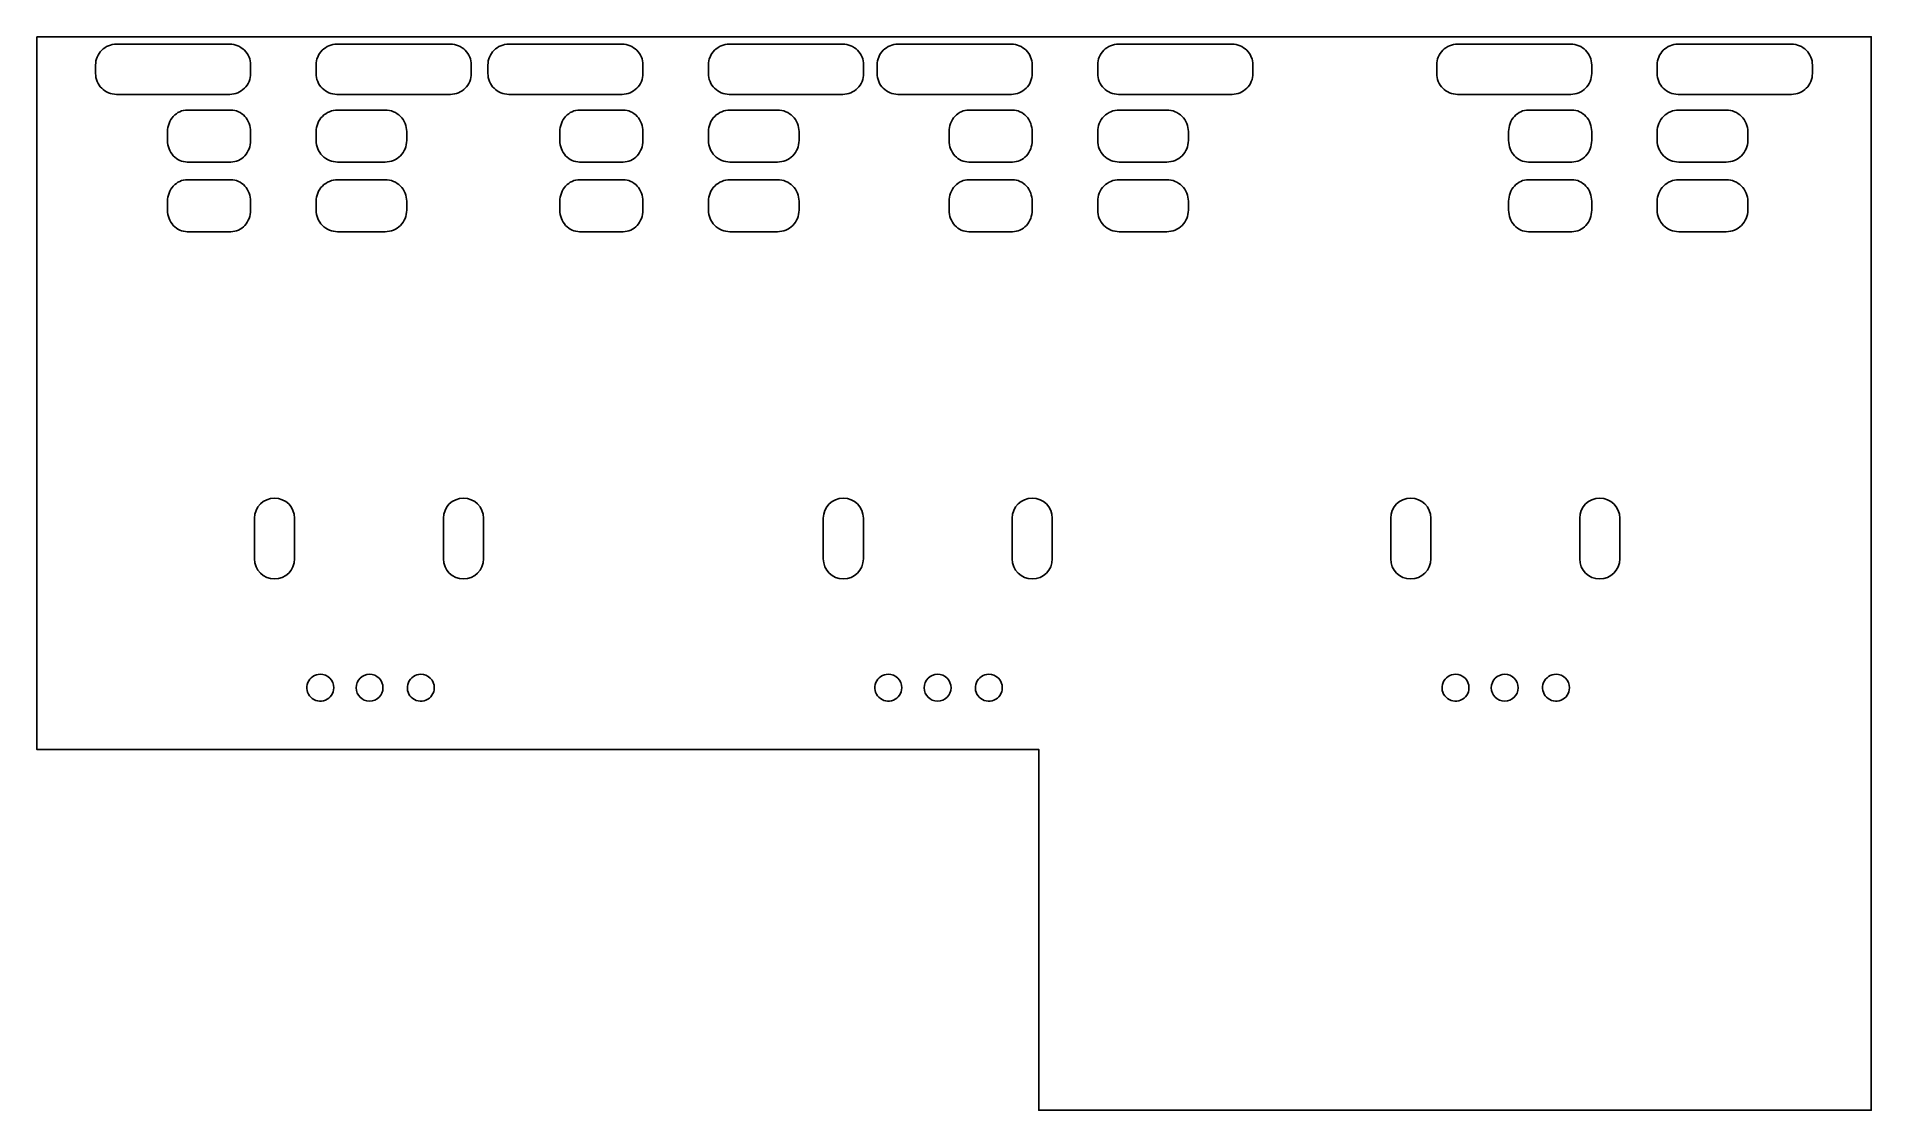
# Model space of a CAD drawing. Extents: x 31.3 to 122.8, y 126.9 to 180.5.
import ezdxf

# ---------------------------------------------------------------- set-up
doc = ezdxf.new("R2010")
doc.units = 0
doc.layers.add('visible', color=7, linetype='CONTINUOUS')

msp = doc.modelspace()

# ---------------------------------------------------------------- linework, layer by layer
at = {"layer": 'visible', "color": 7}
for points in [[(31.287495, 180.462928), (31.287495, 144.915229), (81.287545, 144.915229), (81.287545, 126.915294), (122.835396, 126.915294), (122.835396, 180.462928), (31.287495, 180.462928)], [(43.15439, 157.44988)], [(52.583825, 157.44988)], [(71.53739, 157.44988)], [(80.966825, 157.44988)], [(99.85319, 157.44988)], [(109.282625, 157.44988)], [(45.43969, 148.661288)], [(47.896461, 148.661288)], [(50.455044, 148.661288)], [(73.78419, 148.661288)], [(76.240961, 148.661288)], [(78.799544, 148.661288)], [(102.08739, 148.661288)], [(104.544161, 148.661288)], [(107.102744, 148.661288)]]:
    msp.add_lwpolyline(points, close=True, dxfattribs=at)
at = {"layer": 'visible', "color": 1}
for points in [[(35.264671, 180.09003), (40.922479, 180.09003)], [(46.26857, 180.09003), (51.936483, 180.09003)], [(54.842171, 180.09003), (60.499979, 180.09003)], [(65.84607, 180.09003), (71.513983, 180.09003)], [(74.266171, 180.09003), (79.923979, 180.09003)], [(85.27007, 180.09003), (90.937983, 180.09003)], [(102.186171, 180.09003), (107.843979, 180.09003)], [(113.19007, 180.09003), (118.857983, 180.09003)], [(34.225779, 178.626137), (34.225779, 179.051138)], [(41.961371, 179.051138), (41.961371, 178.626137)], [(45.229678, 178.626137), (45.229678, 179.051138)], [(52.975375, 179.051138), (52.975375, 178.626137)], [(53.803279, 178.626137), (53.803279, 179.051138)], [(61.538871, 179.051138), (61.538871, 178.626137)], [(64.807178, 178.626137), (64.807178, 179.051138)], [(72.552875, 179.051138), (72.552875, 178.626137)], [(73.227279, 178.626137), (73.227279, 179.051138)], [(80.962871, 179.051138), (80.962871, 178.626137)], [(84.231178, 178.626137), (84.231178, 179.051138)], [(91.976875, 179.051138), (91.976875, 178.626137)], [(101.147279, 178.626137), (101.147279, 179.051138)], [(108.882871, 179.051138), (108.882871, 178.626137)], [(112.151178, 178.626137), (112.151178, 179.051138)], [(119.896875, 179.051138), (119.896875, 178.626137)], [(40.922479, 177.587245), (35.264671, 177.587245)], [(38.802946, 176.80474), (40.975285, 176.80474)], [(51.936483, 177.587245), (46.26857, 177.587245)], [(46.306018, 176.80474), (48.677075, 176.80474)], [(60.499979, 177.587245), (54.842171, 177.587245)], [(58.380446, 176.80474), (60.552785, 176.80474)], [(71.513983, 177.587245), (65.84607, 177.587245)], [(65.883518, 176.80474), (68.254575, 176.80474)], [(79.923979, 177.587245), (74.266171, 177.587245)], [(77.804446, 176.80474), (79.976785, 176.80474)], [(90.937983, 177.587245), (85.27007, 177.587245)], [(85.307518, 176.80474), (87.678575, 176.80474)], [(107.843979, 177.587245), (102.186171, 177.587245)], [(105.724446, 176.80474), (107.896785, 176.80474)], [(118.857983, 177.587245), (113.19007, 177.587245)], [(113.227518, 176.80474), (115.598575, 176.80474)], [(37.816814, 175.288079), (37.816814, 175.7284)], [(41.961416, 175.7284), (41.961416, 175.288079)], [(45.229678, 175.288079), (45.229678, 175.7284)], [(49.753414, 175.7284), (49.753414, 175.288079)], [(57.394314, 175.288079), (57.394314, 175.7284)], [(61.538916, 175.7284), (61.538916, 175.288079)], [(64.807178, 175.288079), (64.807178, 175.7284)], [(69.330915, 175.7284), (69.330915, 175.288079)], [(76.818314, 175.288079), (76.818314, 175.7284)], [(80.962916, 175.7284), (80.962916, 175.288079)], [(84.231178, 175.288079), (84.231178, 175.7284)], [(88.754915, 175.7284), (88.754915, 175.288079)], [(104.738314, 175.288079), (104.738314, 175.7284)], [(108.882916, 175.7284), (108.882916, 175.288079)], [(112.151178, 175.288079), (112.151178, 175.7284)], [(116.674914, 175.7284), (116.674914, 175.288079)], [(40.975285, 174.21174), (38.802946, 174.21174)], [(48.677075, 174.21174), (46.306018, 174.21174)], [(60.552785, 174.21174), (58.380446, 174.21174)], [(68.254575, 174.21174), (65.883518, 174.21174)], [(79.976785, 174.21174), (77.804446, 174.21174)], [(87.678575, 174.21174), (85.307518, 174.21174)], [(107.896785, 174.21174), (105.724446, 174.21174)], [(115.598575, 174.21174), (113.227518, 174.21174)], [(38.802946, 173.32987), (40.975285, 173.32987)], [(46.306018, 173.32987), (48.677075, 173.32987)], [(58.380446, 173.32987), (60.552785, 173.32987)], [(65.883518, 173.32987), (68.254575, 173.32987)], [(77.804446, 173.32987), (79.976785, 173.32987)], [(85.307518, 173.32987), (87.678575, 173.32987)], [(105.724446, 173.32987), (107.896785, 173.32987)], [(113.227518, 173.32987), (115.598575, 173.32987)], [(37.816814, 171.813209), (37.816814, 172.253531)], [(41.961416, 172.253531), (41.961416, 171.813209)], [(45.229678, 171.813209), (45.229678, 172.253531)], [(49.753414, 172.253531), (49.753414, 171.813209)], [(57.394314, 171.813209), (57.394314, 172.253531)], [(61.538916, 172.253531), (61.538916, 171.813209)], [(64.807178, 171.813209), (64.807178, 172.253531)], [(69.330915, 172.253531), (69.330915, 171.813209)], [(76.818314, 171.813209), (76.818314, 172.253531)], [(80.962916, 172.253531), (80.962916, 171.813209)], [(84.231178, 171.813209), (84.231178, 172.253531)], [(88.754915, 172.253531), (88.754915, 171.813209)], [(104.738314, 171.813209), (104.738314, 172.253531)], [(108.882916, 172.253531), (108.882916, 171.813209)], [(112.151178, 171.813209), (112.151178, 172.253531)], [(116.674914, 172.253531), (116.674914, 171.813209)], [(40.975285, 170.73687), (38.802946, 170.73687)], [(48.677075, 170.73687), (46.306018, 170.73687)], [(60.552785, 170.73687), (58.380446, 170.73687)], [(68.254575, 170.73687), (65.883518, 170.73687)], [(79.976785, 170.73687), (77.804446, 170.73687)], [(87.678575, 170.73687), (85.307518, 170.73687)], [(107.896785, 170.73687), (105.724446, 170.73687)], [(115.598575, 170.73687), (113.227518, 170.73687)]]:
    msp.add_lwpolyline(points, dxfattribs=at)
for points in [[(35.264671, 180.09003)], [(46.26857, 180.09003)], [(54.842171, 180.09003)], [(65.84607, 180.09003)], [(74.266171, 180.09003)], [(85.27007, 180.09003)], [(102.186171, 180.09003)], [(113.19007, 180.09003)], [(38.802946, 176.80474)], [(46.306018, 176.80474)], [(58.380446, 176.80474)], [(65.883518, 176.80474)], [(77.804446, 176.80474)], [(85.307518, 176.80474)], [(105.724446, 176.80474)], [(113.227518, 176.80474)], [(38.802946, 173.32987)], [(46.306018, 173.32987)], [(58.380446, 173.32987)], [(65.883518, 173.32987)], [(77.804446, 173.32987)], [(85.307518, 173.32987)], [(105.724446, 173.32987)], [(113.227518, 173.32987)]]:
    msp.add_lwpolyline(points, close=True, dxfattribs=at)
at = {"layer": 'visible', "color": 7}
for points in [[(42.154621, 156.45011), (42.154621, 154.41888)], [(44.154155, 154.41888), (44.154155, 156.45011)], [(51.584056, 156.45011), (51.584056, 154.41888)], [(53.58359, 154.41888), (53.58359, 156.45011)], [(70.537621, 156.45011), (70.537621, 154.41888)], [(72.537155, 154.41888), (72.537155, 156.45011)], [(79.967056, 156.45011), (79.967056, 154.41888)], [(81.96659, 154.41888), (81.96659, 156.45011)], [(98.853421, 156.45011), (98.853421, 154.41888)], [(100.852955, 154.41888), (100.852955, 156.45011)], [(108.282856, 156.45011), (108.282856, 154.41888)], [(110.28239, 154.41888), (110.28239, 156.45011)]]:
    msp.add_lwpolyline(points, dxfattribs=at)
at = {"layer": 'visible', "color": 1}
for points in [[(34.225779, 179.051138), (34.225779, 179.32667), (34.335233, 179.590916), (34.530063, 179.785746)], [(34.530063, 179.785746), (34.724893, 179.980576), (34.989139, 180.09003), (35.264671, 180.09003)], [(40.922479, 180.09003), (41.19801, 180.09003), (41.462257, 179.980576), (41.657087, 179.785746)], [(41.657087, 179.785746), (41.851917, 179.590916), (41.961371, 179.32667), (41.961371, 179.051138)], [(45.229678, 179.051138), (45.229678, 179.32667), (45.339132, 179.590916), (45.533962, 179.785746)], [(45.533962, 179.785746), (45.728792, 179.980576), (45.993038, 180.09003), (46.26857, 180.09003)], [(51.936483, 180.09003), (52.212015, 180.09003), (52.476261, 179.980576), (52.671091, 179.785746)], [(52.671091, 179.785746), (52.865921, 179.590916), (52.975375, 179.32667), (52.975375, 179.051138)], [(53.803279, 179.051138), (53.803279, 179.32667), (53.912733, 179.590916), (54.107563, 179.785746)], [(54.107563, 179.785746), (54.302393, 179.980576), (54.566639, 180.09003), (54.842171, 180.09003)], [(60.499979, 180.09003), (60.77551, 180.09003), (61.039757, 179.980576), (61.234587, 179.785746)], [(61.234587, 179.785746), (61.429417, 179.590916), (61.538871, 179.32667), (61.538871, 179.051138)], [(64.807178, 179.051138), (64.807178, 179.32667), (64.916632, 179.590916), (65.111462, 179.785746)], [(65.111462, 179.785746), (65.306292, 179.980576), (65.570538, 180.09003), (65.84607, 180.09003)], [(71.513983, 180.09003), (71.789515, 180.09003), (72.053761, 179.980576), (72.248591, 179.785746)], [(72.248591, 179.785746), (72.443421, 179.590916), (72.552875, 179.32667), (72.552875, 179.051138)], [(73.227279, 179.051138), (73.227279, 179.32667), (73.336733, 179.590916), (73.531563, 179.785746)], [(73.531563, 179.785746), (73.726393, 179.980576), (73.990639, 180.09003), (74.266171, 180.09003)], [(79.923979, 180.09003), (80.19951, 180.09003), (80.463757, 179.980576), (80.658587, 179.785746)], [(80.658587, 179.785746), (80.853417, 179.590916), (80.962871, 179.32667), (80.962871, 179.051138)], [(84.231178, 179.051138), (84.231178, 179.32667), (84.340632, 179.590916), (84.535462, 179.785746)], [(84.535462, 179.785746), (84.730292, 179.980576), (84.994538, 180.09003), (85.27007, 180.09003)], [(90.937983, 180.09003), (91.213515, 180.09003), (91.477761, 179.980576), (91.672591, 179.785746)], [(91.672591, 179.785746), (91.867421, 179.590916), (91.976875, 179.32667), (91.976875, 179.051138)], [(101.147279, 179.051138), (101.147279, 179.32667), (101.256733, 179.590916), (101.451563, 179.785746)], [(101.451563, 179.785746), (101.646393, 179.980576), (101.910639, 180.09003), (102.186171, 180.09003)], [(107.843979, 180.09003), (108.11951, 180.09003), (108.383757, 179.980576), (108.578587, 179.785746)], [(108.578587, 179.785746), (108.773417, 179.590916), (108.882871, 179.32667), (108.882871, 179.051138)], [(112.151178, 179.051138), (112.151178, 179.32667), (112.260632, 179.590916), (112.455462, 179.785746)], [(112.455462, 179.785746), (112.650292, 179.980576), (112.914538, 180.09003), (113.19007, 180.09003)], [(118.857983, 180.09003), (119.133515, 180.09003), (119.397761, 179.980576), (119.592591, 179.785746)], [(119.592591, 179.785746), (119.787421, 179.590916), (119.896875, 179.32667), (119.896875, 179.051138)], [(34.530063, 177.89153), (34.335233, 178.08636), (34.225779, 178.350606), (34.225779, 178.626137)], [(41.961371, 178.626137), (41.961371, 178.350606), (41.851917, 178.08636), (41.657087, 177.89153)], [(45.533962, 177.89153), (45.339132, 178.08636), (45.229678, 178.350606), (45.229678, 178.626137)], [(52.975375, 178.626137), (52.975375, 178.350606), (52.865921, 178.08636), (52.671091, 177.89153)], [(54.107563, 177.89153), (53.912733, 178.08636), (53.803279, 178.350606), (53.803279, 178.626137)], [(61.538871, 178.626137), (61.538871, 178.350606), (61.429417, 178.08636), (61.234587, 177.89153)], [(65.111462, 177.89153), (64.916632, 178.08636), (64.807178, 178.350606), (64.807178, 178.626137)], [(72.552875, 178.626137), (72.552875, 178.350606), (72.443421, 178.08636), (72.248591, 177.89153)], [(73.531563, 177.89153), (73.336733, 178.08636), (73.227279, 178.350606), (73.227279, 178.626137)], [(80.962871, 178.626137), (80.962871, 178.350606), (80.853417, 178.08636), (80.658587, 177.89153)], [(84.535462, 177.89153), (84.340632, 178.08636), (84.231178, 178.350606), (84.231178, 178.626137)], [(91.976875, 178.626137), (91.976875, 178.350606), (91.867421, 178.08636), (91.672591, 177.89153)], [(101.451563, 177.89153), (101.256733, 178.08636), (101.147279, 178.350606), (101.147279, 178.626137)], [(108.882871, 178.626137), (108.882871, 178.350606), (108.773417, 178.08636), (108.578587, 177.89153)], [(112.455462, 177.89153), (112.260632, 178.08636), (112.151178, 178.350606), (112.151178, 178.626137)], [(119.896875, 178.626137), (119.896875, 178.350606), (119.787421, 178.08636), (119.592591, 177.89153)], [(35.264671, 177.587245), (34.989139, 177.587245), (34.724893, 177.6967), (34.530063, 177.89153)], [(41.657087, 177.89153), (41.462257, 177.6967), (41.19801, 177.587245), (40.922479, 177.587245)], [(46.26857, 177.587245), (45.993038, 177.587245), (45.728792, 177.6967), (45.533962, 177.89153)], [(52.671091, 177.89153), (52.476261, 177.6967), (52.212015, 177.587245), (51.936483, 177.587245)], [(54.842171, 177.587245), (54.566639, 177.587245), (54.302393, 177.6967), (54.107563, 177.89153)], [(61.234587, 177.89153), (61.039757, 177.6967), (60.77551, 177.587245), (60.499979, 177.587245)], [(65.84607, 177.587245), (65.570538, 177.587245), (65.306292, 177.6967), (65.111462, 177.89153)], [(72.248591, 177.89153), (72.053761, 177.6967), (71.789515, 177.587245), (71.513983, 177.587245)], [(74.266171, 177.587245), (73.990639, 177.587245), (73.726393, 177.6967), (73.531563, 177.89153)], [(80.658587, 177.89153), (80.463757, 177.6967), (80.19951, 177.587245), (79.923979, 177.587245)], [(85.27007, 177.587245), (84.994538, 177.587245), (84.730292, 177.6967), (84.535462, 177.89153)], [(91.672591, 177.89153), (91.477761, 177.6967), (91.213515, 177.587245), (90.937983, 177.587245)], [(102.186171, 177.587245), (101.910639, 177.587245), (101.646393, 177.6967), (101.451563, 177.89153)], [(108.578587, 177.89153), (108.383757, 177.6967), (108.11951, 177.587245), (107.843979, 177.587245)], [(113.19007, 177.587245), (112.914538, 177.587245), (112.650292, 177.6967), (112.455462, 177.89153)], [(119.592591, 177.89153), (119.397761, 177.6967), (119.133515, 177.587245), (118.857983, 177.587245)], [(38.105645, 176.489487), (38.290581, 176.69134), (38.541407, 176.80474), (38.802946, 176.80474)], [(40.975285, 176.80474), (41.236823, 176.80474), (41.48765, 176.69134), (41.672585, 176.489487)], [(45.544931, 176.489487), (45.746783, 176.69134), (46.020555, 176.80474), (46.306018, 176.80474)], [(48.677075, 176.80474), (48.962538, 176.80474), (49.236309, 176.69134), (49.438162, 176.489487)], [(57.683145, 176.489487), (57.868081, 176.69134), (58.118907, 176.80474), (58.380446, 176.80474)], [(60.552785, 176.80474), (60.814323, 176.80474), (61.06515, 176.69134), (61.250085, 176.489487)], [(65.122431, 176.489487), (65.324283, 176.69134), (65.598055, 176.80474), (65.883518, 176.80474)], [(68.254575, 176.80474), (68.540038, 176.80474), (68.813809, 176.69134), (69.015662, 176.489487)], [(77.107145, 176.489487), (77.292081, 176.69134), (77.542907, 176.80474), (77.804446, 176.80474)], [(79.976785, 176.80474), (80.238323, 176.80474), (80.48915, 176.69134), (80.674085, 176.489487)], [(84.546431, 176.489487), (84.748283, 176.69134), (85.022055, 176.80474), (85.307518, 176.80474)], [(87.678575, 176.80474), (87.964038, 176.80474), (88.237809, 176.69134), (88.439662, 176.489487)], [(105.027145, 176.489487), (105.212081, 176.69134), (105.462907, 176.80474), (105.724446, 176.80474)], [(107.896785, 176.80474), (108.158323, 176.80474), (108.40915, 176.69134), (108.594085, 176.489487)], [(112.466431, 176.489487), (112.668283, 176.69134), (112.942055, 176.80474), (113.227518, 176.80474)], [(115.598575, 176.80474), (115.884038, 176.80474), (116.157809, 176.69134), (116.359662, 176.489487)], [(37.816814, 175.7284), (37.816814, 176.013863), (37.92071, 176.287635), (38.105645, 176.489487)], [(41.672585, 176.489487), (41.857521, 176.287635), (41.961416, 176.013863), (41.961416, 175.7284)], [(45.229678, 175.7284), (45.229678, 176.013863), (45.343078, 176.287635), (45.544931, 176.489487)], [(49.438162, 176.489487), (49.640015, 176.287635), (49.753414, 176.013863), (49.753414, 175.7284)], [(57.394314, 175.7284), (57.394314, 176.013863), (57.49821, 176.287635), (57.683145, 176.489487)], [(61.250085, 176.489487), (61.435021, 176.287635), (61.538916, 176.013863), (61.538916, 175.7284)], [(64.807178, 175.7284), (64.807178, 176.013863), (64.920578, 176.287635), (65.122431, 176.489487)], [(69.015662, 176.489487), (69.217515, 176.287635), (69.330915, 176.013863), (69.330915, 175.7284)], [(76.818314, 175.7284), (76.818314, 176.013863), (76.92221, 176.287635), (77.107145, 176.489487)], [(80.674085, 176.489487), (80.859021, 176.287635), (80.962916, 176.013863), (80.962916, 175.7284)], [(84.231178, 175.7284), (84.231178, 176.013863), (84.344578, 176.287635), (84.546431, 176.489487)], [(88.439662, 176.489487), (88.641515, 176.287635), (88.754915, 176.013863), (88.754915, 175.7284)], [(104.738314, 175.7284), (104.738314, 176.013863), (104.84221, 176.287635), (105.027145, 176.489487)], [(108.594085, 176.489487), (108.779021, 176.287635), (108.882916, 176.013863), (108.882916, 175.7284)], [(112.151178, 175.7284), (112.151178, 176.013863), (112.264578, 176.287635), (112.466431, 176.489487)], [(116.359662, 176.489487), (116.561515, 176.287635), (116.674914, 176.013863), (116.674914, 175.7284)], [(38.105645, 174.526992), (37.92071, 174.728845), (37.816814, 175.002616), (37.816814, 175.288079)], [(41.961416, 175.288079), (41.961416, 175.002616), (41.857521, 174.728845), (41.672585, 174.526992)], [(45.544931, 174.526992), (45.343078, 174.728845), (45.229678, 175.002616), (45.229678, 175.288079)], [(49.753414, 175.288079), (49.753414, 175.002616), (49.640015, 174.728845), (49.438162, 174.526992)], [(57.683145, 174.526992), (57.49821, 174.728845), (57.394314, 175.002616), (57.394314, 175.288079)], [(61.538916, 175.288079), (61.538916, 175.002616), (61.435021, 174.728845), (61.250085, 174.526992)], [(65.122431, 174.526992), (64.920578, 174.728845), (64.807178, 175.002616), (64.807178, 175.288079)], [(69.330915, 175.288079), (69.330915, 175.002616), (69.217515, 174.728845), (69.015662, 174.526992)], [(77.107145, 174.526992), (76.92221, 174.728845), (76.818314, 175.002616), (76.818314, 175.288079)], [(80.962916, 175.288079), (80.962916, 175.002616), (80.859021, 174.728845), (80.674085, 174.526992)], [(84.546431, 174.526992), (84.344578, 174.728845), (84.231178, 175.002616), (84.231178, 175.288079)], [(88.754915, 175.288079), (88.754915, 175.002616), (88.641515, 174.728845), (88.439662, 174.526992)], [(105.027145, 174.526992), (104.84221, 174.728845), (104.738314, 175.002616), (104.738314, 175.288079)], [(108.882916, 175.288079), (108.882916, 175.002616), (108.779021, 174.728845), (108.594085, 174.526992)], [(112.466431, 174.526992), (112.264578, 174.728845), (112.151178, 175.002616), (112.151178, 175.288079)], [(116.674914, 175.288079), (116.674914, 175.002616), (116.561515, 174.728845), (116.359662, 174.526992)], [(38.802946, 174.21174), (38.541407, 174.21174), (38.290581, 174.32514), (38.105645, 174.526992)], [(41.672585, 174.526992), (41.48765, 174.32514), (41.236823, 174.21174), (40.975285, 174.21174)], [(46.306018, 174.21174), (46.020555, 174.21174), (45.746783, 174.32514), (45.544931, 174.526992)], [(49.438162, 174.526992), (49.236309, 174.32514), (48.962538, 174.21174), (48.677075, 174.21174)], [(58.380446, 174.21174), (58.118907, 174.21174), (57.868081, 174.32514), (57.683145, 174.526992)], [(61.250085, 174.526992), (61.06515, 174.32514), (60.814323, 174.21174), (60.552785, 174.21174)], [(65.883518, 174.21174), (65.598055, 174.21174), (65.324283, 174.32514), (65.122431, 174.526992)], [(69.015662, 174.526992), (68.813809, 174.32514), (68.540038, 174.21174), (68.254575, 174.21174)], [(77.804446, 174.21174), (77.542907, 174.21174), (77.292081, 174.32514), (77.107145, 174.526992)], [(80.674085, 174.526992), (80.48915, 174.32514), (80.238323, 174.21174), (79.976785, 174.21174)], [(85.307518, 174.21174), (85.022055, 174.21174), (84.748283, 174.32514), (84.546431, 174.526992)], [(88.439662, 174.526992), (88.237809, 174.32514), (87.964038, 174.21174), (87.678575, 174.21174)], [(105.724446, 174.21174), (105.462907, 174.21174), (105.212081, 174.32514), (105.027145, 174.526992)], [(108.594085, 174.526992), (108.40915, 174.32514), (108.158323, 174.21174), (107.896785, 174.21174)], [(113.227518, 174.21174), (112.942055, 174.21174), (112.668283, 174.32514), (112.466431, 174.526992)], [(116.359662, 174.526992), (116.157809, 174.32514), (115.884038, 174.21174), (115.598575, 174.21174)], [(38.105645, 173.014617), (38.290581, 173.21647), (38.541407, 173.32987), (38.802946, 173.32987)], [(40.975285, 173.32987), (41.236823, 173.32987), (41.48765, 173.21647), (41.672585, 173.014617)], [(45.544931, 173.014617), (45.746783, 173.21647), (46.020555, 173.32987), (46.306018, 173.32987)], [(48.677075, 173.32987), (48.962538, 173.32987), (49.236309, 173.21647), (49.438162, 173.014617)], [(57.683145, 173.014617), (57.868081, 173.21647), (58.118907, 173.32987), (58.380446, 173.32987)], [(60.552785, 173.32987), (60.814323, 173.32987), (61.06515, 173.21647), (61.250085, 173.014617)], [(65.122431, 173.014617), (65.324283, 173.21647), (65.598055, 173.32987), (65.883518, 173.32987)], [(68.254575, 173.32987), (68.540038, 173.32987), (68.813809, 173.21647), (69.015662, 173.014617)], [(77.107145, 173.014617), (77.292081, 173.21647), (77.542907, 173.32987), (77.804446, 173.32987)], [(79.976785, 173.32987), (80.238323, 173.32987), (80.48915, 173.21647), (80.674085, 173.014617)], [(84.546431, 173.014617), (84.748283, 173.21647), (85.022055, 173.32987), (85.307518, 173.32987)], [(87.678575, 173.32987), (87.964038, 173.32987), (88.237809, 173.21647), (88.439662, 173.014617)], [(105.027145, 173.014617), (105.212081, 173.21647), (105.462907, 173.32987), (105.724446, 173.32987)], [(107.896785, 173.32987), (108.158323, 173.32987), (108.40915, 173.21647), (108.594085, 173.014617)], [(112.466431, 173.014617), (112.668283, 173.21647), (112.942055, 173.32987), (113.227518, 173.32987)], [(115.598575, 173.32987), (115.884038, 173.32987), (116.157809, 173.21647), (116.359662, 173.014617)], [(37.816814, 172.253531), (37.816814, 172.538993), (37.92071, 172.812765), (38.105645, 173.014617)], [(41.672585, 173.014617), (41.857521, 172.812765), (41.961416, 172.538993), (41.961416, 172.253531)], [(45.229678, 172.253531), (45.229678, 172.538993), (45.343078, 172.812765), (45.544931, 173.014617)], [(49.438162, 173.014617), (49.640015, 172.812765), (49.753414, 172.538993), (49.753414, 172.253531)], [(57.394314, 172.253531), (57.394314, 172.538993), (57.49821, 172.812765), (57.683145, 173.014617)], [(61.250085, 173.014617), (61.435021, 172.812765), (61.538916, 172.538993), (61.538916, 172.253531)], [(64.807178, 172.253531), (64.807178, 172.538993), (64.920578, 172.812765), (65.122431, 173.014617)], [(69.015662, 173.014617), (69.217515, 172.812765), (69.330915, 172.538993), (69.330915, 172.253531)], [(76.818314, 172.253531), (76.818314, 172.538993), (76.92221, 172.812765), (77.107145, 173.014617)], [(80.674085, 173.014617), (80.859021, 172.812765), (80.962916, 172.538993), (80.962916, 172.253531)], [(84.231178, 172.253531), (84.231178, 172.538993), (84.344578, 172.812765), (84.546431, 173.014617)], [(88.439662, 173.014617), (88.641515, 172.812765), (88.754915, 172.538993), (88.754915, 172.253531)], [(104.738314, 172.253531), (104.738314, 172.538993), (104.84221, 172.812765), (105.027145, 173.014617)], [(108.594085, 173.014617), (108.779021, 172.812765), (108.882916, 172.538993), (108.882916, 172.253531)], [(112.151178, 172.253531), (112.151178, 172.538993), (112.264578, 172.812765), (112.466431, 173.014617)], [(116.359662, 173.014617), (116.561515, 172.812765), (116.674914, 172.538993), (116.674914, 172.253531)], [(38.105645, 171.052122), (37.92071, 171.253975), (37.816814, 171.527746), (37.816814, 171.813209)], [(41.961416, 171.813209), (41.961416, 171.527746), (41.857521, 171.253975), (41.672585, 171.052122)], [(45.544931, 171.052122), (45.343078, 171.253975), (45.229678, 171.527746), (45.229678, 171.813209)], [(49.753414, 171.813209), (49.753414, 171.527746), (49.640015, 171.253975), (49.438162, 171.052122)], [(57.683145, 171.052122), (57.49821, 171.253975), (57.394314, 171.527746), (57.394314, 171.813209)], [(61.538916, 171.813209), (61.538916, 171.527746), (61.435021, 171.253975), (61.250085, 171.052122)], [(65.122431, 171.052122), (64.920578, 171.253975), (64.807178, 171.527746), (64.807178, 171.813209)], [(69.330915, 171.813209), (69.330915, 171.527746), (69.217515, 171.253975), (69.015662, 171.052122)], [(77.107145, 171.052122), (76.92221, 171.253975), (76.818314, 171.527746), (76.818314, 171.813209)], [(80.962916, 171.813209), (80.962916, 171.527746), (80.859021, 171.253975), (80.674085, 171.052122)], [(84.546431, 171.052122), (84.344578, 171.253975), (84.231178, 171.527746), (84.231178, 171.813209)], [(88.754915, 171.813209), (88.754915, 171.527746), (88.641515, 171.253975), (88.439662, 171.052122)], [(105.027145, 171.052122), (104.84221, 171.253975), (104.738314, 171.527746), (104.738314, 171.813209)], [(108.882916, 171.813209), (108.882916, 171.527746), (108.779021, 171.253975), (108.594085, 171.052122)], [(112.466431, 171.052122), (112.264578, 171.253975), (112.151178, 171.527746), (112.151178, 171.813209)], [(116.674914, 171.813209), (116.674914, 171.527746), (116.561515, 171.253975), (116.359662, 171.052122)], [(38.802946, 170.73687), (38.541407, 170.73687), (38.290581, 170.85027), (38.105645, 171.052122)], [(41.672585, 171.052122), (41.48765, 170.85027), (41.236823, 170.73687), (40.975285, 170.73687)], [(46.306018, 170.73687), (46.020555, 170.73687), (45.746783, 170.85027), (45.544931, 171.052122)], [(49.438162, 171.052122), (49.236309, 170.85027), (48.962538, 170.73687), (48.677075, 170.73687)], [(58.380446, 170.73687), (58.118907, 170.73687), (57.868081, 170.85027), (57.683145, 171.052122)], [(61.250085, 171.052122), (61.06515, 170.85027), (60.814323, 170.73687), (60.552785, 170.73687)], [(65.883518, 170.73687), (65.598055, 170.73687), (65.324283, 170.85027), (65.122431, 171.052122)], [(69.015662, 171.052122), (68.813809, 170.85027), (68.540038, 170.73687), (68.254575, 170.73687)], [(77.804446, 170.73687), (77.542907, 170.73687), (77.292081, 170.85027), (77.107145, 171.052122)], [(80.674085, 171.052122), (80.48915, 170.85027), (80.238323, 170.73687), (79.976785, 170.73687)], [(85.307518, 170.73687), (85.022055, 170.73687), (84.748283, 170.85027), (84.546431, 171.052122)], [(88.439662, 171.052122), (88.237809, 170.85027), (87.964038, 170.73687), (87.678575, 170.73687)], [(105.724446, 170.73687), (105.462907, 170.73687), (105.212081, 170.85027), (105.027145, 171.052122)], [(108.594085, 171.052122), (108.40915, 170.85027), (108.158323, 170.73687), (107.896785, 170.73687)], [(113.227518, 170.73687), (112.942055, 170.73687), (112.668283, 170.85027), (112.466431, 171.052122)], [(116.359662, 171.052122), (116.157809, 170.85027), (115.884038, 170.73687), (115.598575, 170.73687)]]:
    msp.add_open_spline(points, degree=3, dxfattribs=at)
at = {"layer": 'visible', "color": 7}
for points in [[(43.15439, 157.44988), (42.602285, 157.449753), (42.154748, 157.002215), (42.154621, 156.45011)], [(44.154155, 156.45011), (44.154028, 157.002213), (43.706493, 157.44975), (43.15439, 157.44988)], [(52.583825, 157.44988), (52.03172, 157.449753), (51.584183, 157.002215), (51.584056, 156.45011)], [(53.58359, 156.45011), (53.583463, 157.002213), (53.135928, 157.44975), (52.583825, 157.44988)], [(71.53739, 157.44988), (70.985285, 157.449753), (70.537748, 157.002215), (70.537621, 156.45011)], [(72.537155, 156.45011), (72.537028, 157.002213), (72.089493, 157.44975), (71.53739, 157.44988)], [(80.966825, 157.44988), (80.41472, 157.449753), (79.967183, 157.002215), (79.967056, 156.45011)], [(81.96659, 156.45011), (81.966463, 157.002213), (81.518928, 157.44975), (80.966825, 157.44988)], [(99.85319, 157.44988), (99.301085, 157.449753), (98.853548, 157.002215), (98.853421, 156.45011)], [(100.852955, 156.45011), (100.852828, 157.002213), (100.405293, 157.44975), (99.85319, 157.44988)], [(109.282625, 157.44988), (108.73052, 157.449753), (108.282983, 157.002215), (108.282856, 156.45011)], [(110.28239, 156.45011), (110.282263, 157.002213), (109.834728, 157.44975), (109.282625, 157.44988)], [(42.154621, 154.41888), (42.154753, 153.866779), (42.602289, 153.419247), (43.15439, 153.41912)], [(43.15439, 153.41912), (43.706489, 153.41925), (44.154023, 153.866781), (44.154155, 154.41888)], [(51.584056, 154.41888), (51.584188, 153.866779), (52.031724, 153.419247), (52.583825, 153.41912)], [(52.583825, 153.41912), (53.135924, 153.41925), (53.583458, 153.866781), (53.58359, 154.41888)], [(70.537621, 154.41888), (70.537753, 153.866779), (70.985289, 153.419247), (71.53739, 153.41912)], [(71.53739, 153.41912), (72.089489, 153.41925), (72.537023, 153.866781), (72.537155, 154.41888)], [(79.967056, 154.41888), (79.967188, 153.866779), (80.414724, 153.419247), (80.966825, 153.41912)], [(80.966825, 153.41912), (81.518924, 153.41925), (81.966458, 153.866781), (81.96659, 154.41888)], [(98.853421, 154.41888), (98.853553, 153.866779), (99.301089, 153.419247), (99.85319, 153.41912)], [(99.85319, 153.41912), (100.405289, 153.41925), (100.852823, 153.866781), (100.852955, 154.41888)], [(108.282856, 154.41888), (108.282988, 153.866779), (108.730524, 153.419247), (109.282625, 153.41912)], [(109.282625, 153.41912), (109.834724, 153.41925), (110.282258, 153.866781), (110.28239, 154.41888)], [(45.43969, 148.661288), (45.168188, 148.661288), (44.923419, 148.497739), (44.81952, 148.246903)], [(45.914348, 148.464678), (45.788461, 148.590565), (45.617721, 148.661288), (45.43969, 148.661288)], [(46.110958, 147.99002), (46.110958, 148.168051), (46.040235, 148.338791), (45.914348, 148.464678)], [(47.896461, 148.661288), (47.52573, 148.661288), (47.225193, 148.360751), (47.225193, 147.99002)], [(48.371119, 148.464678), (48.245232, 148.590565), (48.074492, 148.661288), (47.896461, 148.661288)], [(48.567729, 147.99002), (48.567729, 148.168051), (48.497006, 148.338791), (48.371119, 148.464678)], [(50.455044, 148.661288), (50.183542, 148.661288), (49.938773, 148.497739), (49.834874, 148.246903)], [(50.929702, 148.464678), (50.803815, 148.590565), (50.633075, 148.661288), (50.455044, 148.661288)], [(51.126312, 147.99002), (51.126312, 148.168051), (51.055589, 148.338791), (50.929702, 148.464678)], [(73.78419, 148.661288), (73.512688, 148.661288), (73.267919, 148.497739), (73.16402, 148.246903)], [(74.258848, 148.464678), (74.132961, 148.590565), (73.962221, 148.661288), (73.78419, 148.661288)], [(74.455458, 147.99002), (74.455458, 148.168051), (74.384735, 148.338791), (74.258848, 148.464678)], [(76.240961, 148.661288), (75.87023, 148.661288), (75.569693, 148.360751), (75.569693, 147.99002)], [(76.715619, 148.464678), (76.589732, 148.590565), (76.418992, 148.661288), (76.240961, 148.661288)], [(76.912229, 147.99002), (76.912229, 148.168051), (76.841506, 148.338791), (76.715619, 148.464678)], [(78.799544, 148.661288), (78.528042, 148.661288), (78.283273, 148.497739), (78.179374, 148.246903)], [(79.274202, 148.464678), (79.148315, 148.590565), (78.977575, 148.661288), (78.799544, 148.661288)], [(79.470812, 147.99002), (79.470812, 148.168051), (79.400089, 148.338791), (79.274202, 148.464678)], [(102.08739, 148.661288), (101.815888, 148.661288), (101.571119, 148.497739), (101.46722, 148.246903)], [(102.562048, 148.464678), (102.436161, 148.590565), (102.265421, 148.661288), (102.08739, 148.661288)], [(102.758658, 147.99002), (102.758658, 148.168051), (102.687935, 148.338791), (102.562048, 148.464678)], [(104.544161, 148.661288), (104.17343, 148.661288), (103.872893, 148.360751), (103.872893, 147.99002)], [(105.018819, 148.464678), (104.892932, 148.590565), (104.722192, 148.661288), (104.544161, 148.661288)], [(105.215429, 147.99002), (105.215429, 148.168051), (105.144706, 148.338791), (105.018819, 148.464678)], [(107.102744, 148.661288), (106.831242, 148.661288), (106.586473, 148.497739), (106.482574, 148.246903)], [(107.577402, 148.464678), (107.451515, 148.590565), (107.280775, 148.661288), (107.102744, 148.661288)], [(107.774012, 147.99002), (107.774012, 148.168051), (107.703289, 148.338791), (107.577402, 148.464678)], [(44.81952, 148.246903), (44.71562, 147.996067), (44.773051, 147.707343), (44.965032, 147.515362)], [(44.965032, 147.515362), (45.157013, 147.323381), (45.445737, 147.26595), (45.696573, 147.36985)], [(45.696573, 147.36985), (45.947409, 147.473749), (46.110958, 147.718518), (46.110958, 147.99002)], [(47.225193, 147.99002), (47.225193, 147.619289), (47.52573, 147.318752), (47.896461, 147.318752)], [(47.896461, 147.318752), (48.267192, 147.318752), (48.567729, 147.619289), (48.567729, 147.99002)], [(49.834874, 148.246903), (49.730974, 147.996067), (49.788405, 147.707343), (49.980386, 147.515362)], [(49.980386, 147.515362), (50.172367, 147.323381), (50.461091, 147.26595), (50.711927, 147.36985)], [(50.711927, 147.36985), (50.962763, 147.473749), (51.126312, 147.718518), (51.126312, 147.99002)], [(73.16402, 148.246903), (73.06012, 147.996067), (73.117551, 147.707343), (73.309532, 147.515362)], [(73.309532, 147.515362), (73.501513, 147.323381), (73.790237, 147.26595), (74.041073, 147.36985)], [(74.041073, 147.36985), (74.291909, 147.473749), (74.455458, 147.718518), (74.455458, 147.99002)], [(75.569693, 147.99002), (75.569693, 147.619289), (75.87023, 147.318752), (76.240961, 147.318752)], [(76.240961, 147.318752), (76.611692, 147.318752), (76.912229, 147.619289), (76.912229, 147.99002)], [(78.179374, 148.246903), (78.075474, 147.996067), (78.132905, 147.707343), (78.324886, 147.515362)], [(78.324886, 147.515362), (78.516867, 147.323381), (78.805591, 147.26595), (79.056427, 147.36985)], [(79.056427, 147.36985), (79.307263, 147.473749), (79.470812, 147.718518), (79.470812, 147.99002)], [(101.46722, 148.246903), (101.36332, 147.996067), (101.420751, 147.707343), (101.612732, 147.515362)], [(101.612732, 147.515362), (101.804713, 147.323381), (102.093437, 147.26595), (102.344273, 147.36985)], [(102.344273, 147.36985), (102.595109, 147.473749), (102.758658, 147.718518), (102.758658, 147.99002)], [(103.872893, 147.99002), (103.872893, 147.619289), (104.17343, 147.318752), (104.544161, 147.318752)], [(104.544161, 147.318752), (104.914892, 147.318752), (105.215429, 147.619289), (105.215429, 147.99002)], [(106.482574, 148.246903), (106.378674, 147.996067), (106.436105, 147.707343), (106.628086, 147.515362)], [(106.628086, 147.515362), (106.820067, 147.323381), (107.108791, 147.26595), (107.359627, 147.36985)], [(107.359627, 147.36985), (107.610463, 147.473749), (107.774012, 147.718518), (107.774012, 147.99002)]]:
    msp.add_open_spline(points, degree=3, dxfattribs=at)

doc.saveas('drawing.dxf')
